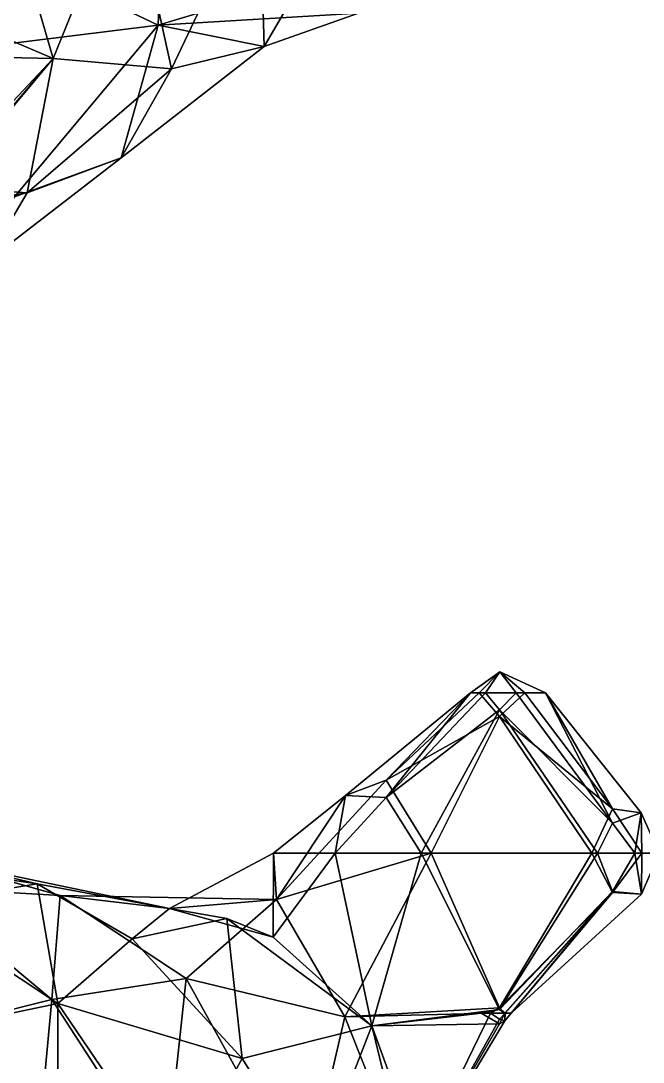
# Model space of a CAD drawing. Extents: x 290083 to 295691, y 4553739 to 4561622.
# Drawn here: x 294302.1 to 294371.4, y 4558937.1 to 4559053 of the extents above; entities that cross this region are included whole.
import ezdxf

# ---------------------------------------------------------------- set-up
doc = ezdxf.new("R2010")
doc.units = 0
doc.layers.add('Au_ppm_Pref_-_0_3', color=7, linetype='CONTINUOUS')

msp = doc.modelspace()

# ---------------------------------------------------------------- linework, layer by layer
at = {"layer": 'Au_ppm_Pref_-_0_3'}
for points in [[(294314.09, 4559069.43, 1895.64), (294300.32, 4559067.28, 1890.89), (294305.7, 4559048.78, 1894.06)], [(294317.97, 4559068.85, 1916.86), (294317.38, 4559052.49, 1911.97), (294304.96, 4559058.42, 1915.42)], [(294318.86, 4559047.62, 1899.96), (294314.09, 4559069.43, 1895.64), (294305.7, 4559048.78, 1894.06)], [(294314.09, 4559069.43, 1895.64), (294318.86, 4559047.62, 1899.96), (294328.66, 4559068.24, 1901.15)], [(294317.97, 4559068.85, 1916.86), (294330.16, 4559056.38, 1916.1), (294317.38, 4559052.49, 1911.97)], [(294340.62, 4559069.77, 1907.82), (294328.66, 4559068.24, 1901.15), (294329.18, 4559050.09, 1906.39)], [(294340.62, 4559069.77, 1907.82), (294329.18, 4559050.09, 1906.39), (294339.67, 4559053.82, 1912.46)], [(294328.66, 4559068.24, 1901.15), (294318.86, 4559047.62, 1899.96), (294329.18, 4559050.09, 1906.39)], [(294300.32, 4559067.28, 1890.89), (294292.36, 4559054.45, 1890.37), (294305.7, 4559048.78, 1894.06)], [(294292.52, 4559067.28, 1915.65), (294304.96, 4559058.42, 1915.42), (294292.5, 4559049.39, 1912.51)], [(294317.38, 4559052.49, 1911.97), (294292.5, 4559049.39, 1912.51), (294304.96, 4559058.42, 1915.42)], [(294330.16, 4559056.38, 1916.1), (294339.67, 4559053.82, 1912.46), (294317.38, 4559052.49, 1911.97)], [(294279.42, 4559049.33, 1894.12), (294305.7, 4559048.78, 1894.06), (294292.36, 4559054.45, 1890.37)], [(294317.38, 4559052.49, 1911.97), (294339.67, 4559053.82, 1912.46), (294329.18, 4559050.09, 1906.39)], [(294301.37, 4559033.39, 1910.97), (294292.5, 4559049.39, 1912.51), (294317.38, 4559052.49, 1911.97)], [(294313.27, 4559037.72, 1906.52), (294301.37, 4559033.39, 1910.97), (294317.38, 4559052.49, 1911.97)], [(294329.18, 4559050.09, 1906.39), (294313.27, 4559037.72, 1906.52), (294317.38, 4559052.49, 1911.97)], [(294292.92, 4559035.2, 1895.56), (294305.7, 4559048.78, 1894.06), (294279.42, 4559049.33, 1894.12)], [(294329.18, 4559050.09, 1906.39), (294318.86, 4559047.62, 1899.96), (294313.27, 4559037.72, 1906.52)], [(294293.74, 4559034.76, 1896.27), (294305.7, 4559048.78, 1894.06), (294292.92, 4559035.2, 1895.56)], [(294293.76, 4559034.49, 1896.44), (294305.7, 4559048.78, 1894.06), (294293.74, 4559034.76, 1896.27)], [(294293.76, 4559034.49, 1896.44), (294302.81, 4559033.82, 1901.71), (294305.7, 4559048.78, 1894.06)], [(294318.86, 4559047.62, 1899.96), (294305.7, 4559048.78, 1894.06), (294302.81, 4559033.82, 1901.71)], [(294313.27, 4559037.72, 1906.52), (294318.86, 4559047.62, 1899.96), (294302.81, 4559033.82, 1901.71)], [(294301.37, 4559033.39, 1910.97), (294313.27, 4559037.72, 1906.52), (294298.22, 4559026.16, 1905.55)], [(294298.22, 4559026.16, 1905.55), (294313.27, 4559037.72, 1906.52), (294302.81, 4559033.82, 1901.71)], [(294293.76, 4559034.49, 1896.44), (294280.71, 4559030.3, 1899.8), (294302.81, 4559033.82, 1901.71)], [(294298.22, 4559026.16, 1905.55), (294302.81, 4559033.82, 1901.71), (294280.71, 4559030.3, 1899.8)], [(294352.12, 4558978.19, 1775.86), (294355.42, 4558980.52, 1775.9), (294353.1, 4558978.19, 1776.92)], [(294352.12, 4558978.19, 1775.86), (294353.82, 4558978.19, 1775.13), (294355.42, 4558980.52, 1775.9)], [(294358.2, 4558978.19, 1777.2), (294353.1, 4558978.19, 1776.92), (294355.42, 4558980.52, 1775.9)], [(294353.82, 4558978.19, 1775.13), (294357.23, 4558978.19, 1774.98), (294355.42, 4558980.52, 1775.9)], [(294355.42, 4558980.52, 1775.9), (294360.5, 4558978.19, 1775.86), (294358.2, 4558978.19, 1777.2)], [(294360.5, 4558978.19, 1775.86), (294355.42, 4558980.52, 1775.9), (294357.23, 4558978.19, 1774.98)], [(294342.76, 4558968.47, 1778.56), (294338.22, 4558966.79, 1775.86), (294352.12, 4558978.19, 1775.86)], [(294342.76, 4558966.57, 1773.79), (294352.12, 4558978.19, 1775.86), (294338.22, 4558966.79, 1775.86)], [(294342.76, 4558968.47, 1778.56), (294353.1, 4558978.19, 1776.92), (294355.35, 4558975.58, 1776.73)], [(294342.76, 4558968.47, 1778.56), (294352.12, 4558978.19, 1775.86), (294353.1, 4558978.19, 1776.92)], [(294342.76, 4558966.57, 1773.79), (294355.35, 4558976.32, 1775.24), (294353.82, 4558978.19, 1775.13)], [(294342.76, 4558966.57, 1773.79), (294353.82, 4558978.19, 1775.13), (294352.12, 4558978.19, 1775.86)], [(294355.35, 4558975.58, 1776.73), (294353.1, 4558978.19, 1776.92), (294358.2, 4558978.19, 1777.2)], [(294355.35, 4558976.32, 1775.24), (294357.23, 4558978.19, 1774.98), (294353.82, 4558978.19, 1775.13)], [(294355.35, 4558976.32, 1775.24), (294367.95, 4558963.68, 1774.75), (294357.23, 4558978.19, 1774.98)], [(294367.95, 4558965.29, 1777.5), (294355.35, 4558975.58, 1776.73), (294358.2, 4558978.19, 1777.2)], [(294367.95, 4558963.68, 1774.75), (294360.5, 4558978.19, 1775.86), (294357.23, 4558978.19, 1774.98)], [(294367.95, 4558965.29, 1777.5), (294358.2, 4558978.19, 1777.2), (294360.5, 4558978.19, 1775.86)], [(294367.95, 4558965.29, 1777.5), (294360.5, 4558978.19, 1775.86), (294371.12, 4558964.85, 1775.86)], [(294367.95, 4558963.68, 1774.75), (294371.12, 4558964.85, 1775.86), (294360.5, 4558978.19, 1775.86)], [(294342.76, 4558966.57, 1773.79), (294346.66, 4558960.37, 1774.02), (294355.35, 4558976.32, 1775.24)], [(294346.66, 4558960.37, 1774.02), (294366.28, 4558960.37, 1775.07), (294355.35, 4558976.32, 1775.24)], [(294355.35, 4558976.32, 1775.24), (294366.28, 4558960.37, 1775.07), (294367.95, 4558963.68, 1774.75)], [(294342.76, 4558968.47, 1778.56), (294355.35, 4558975.58, 1776.73), (294347.75, 4558960.37, 1778.21)], [(294347.75, 4558960.37, 1778.21), (294355.35, 4558975.58, 1776.73), (294365.64, 4558960.37, 1776.95)], [(294367.95, 4558965.29, 1777.5), (294365.64, 4558960.37, 1776.95), (294355.35, 4558975.58, 1776.73)], [(294330.54, 4558955.19, 1779.89), (294342.76, 4558968.47, 1778.56), (294347.75, 4558960.37, 1778.21)], [(294330.54, 4558955.19, 1779.89), (294338.22, 4558966.79, 1775.86), (294342.76, 4558968.47, 1778.56)], [(294337.07, 4558960.37, 1773.18), (294338.22, 4558966.79, 1775.86), (294330.2, 4558960.37, 1775.86)], [(294330.2, 4558960.37, 1775.86), (294338.22, 4558966.79, 1775.86), (294330.54, 4558955.19, 1779.89)], [(294337.07, 4558960.37, 1773.18), (294342.76, 4558966.57, 1773.79), (294338.22, 4558966.79, 1775.86)], [(294337.07, 4558960.37, 1773.18), (294346.66, 4558960.37, 1774.02), (294342.76, 4558966.57, 1773.79)], [(294371.22, 4558960.37, 1777.4), (294365.64, 4558960.37, 1776.95), (294367.95, 4558965.29, 1777.5)], [(294371.12, 4558964.85, 1775.86), (294371.22, 4558960.37, 1777.4), (294367.95, 4558965.29, 1777.5)], [(294371.12, 4558964.85, 1775.86), (294367.95, 4558963.68, 1774.75), (294370.42, 4558960.37, 1774.7)], [(294373.13, 4558960.37, 1775.86), (294371.12, 4558964.85, 1775.86), (294370.42, 4558960.37, 1774.7)], [(294371.12, 4558964.85, 1775.86), (294373.13, 4558960.37, 1775.86), (294371.22, 4558960.37, 1777.4)], [(294366.28, 4558960.37, 1775.07), (294370.42, 4558960.37, 1774.7), (294367.95, 4558963.68, 1774.75)], [(294290.52, 4558956.58, 1787.34), (294282.43, 4558962.43, 1782.35), (294306.46, 4558955.64, 1781.45)], [(294306.46, 4558955.64, 1781.45), (294282.43, 4558962.43, 1782.35), (294291.56, 4558959.83, 1776.16)], [(294291.56, 4558959.83, 1776.16), (294279.98, 4558960.46, 1769.93), (294303.91, 4558956.94, 1770.57)], [(294303.91, 4558956.94, 1770.57), (294279.98, 4558960.46, 1769.93), (294289.62, 4558954.61, 1764.61)], [(294330.16, 4558951.02, 1773.04), (294330.2, 4558960.37, 1775.86), (294318.64, 4558954.21, 1775.93)], [(294318.64, 4558954.21, 1775.93), (294330.2, 4558960.37, 1775.86), (294330.54, 4558955.19, 1779.89)], [(294337.07, 4558960.37, 1773.18), (294330.16, 4558951.02, 1773.04), (294341.17, 4558941.16, 1770.96)], [(294330.16, 4558951.02, 1773.04), (294337.07, 4558960.37, 1773.18), (294330.2, 4558960.37, 1775.86)], [(294338.15, 4558942.14, 1780.67), (294330.54, 4558955.19, 1779.89), (294347.75, 4558960.37, 1778.21)], [(294337.07, 4558960.37, 1773.18), (294341.17, 4558941.16, 1770.96), (294346.66, 4558960.37, 1774.02)], [(294338.15, 4558942.14, 1780.67), (294347.75, 4558960.37, 1778.21), (294355.35, 4558943.17, 1776.06)], [(294341.17, 4558941.16, 1770.96), (294355.35, 4558942.98, 1775.72), (294346.66, 4558960.37, 1774.02)], [(294346.66, 4558960.37, 1774.02), (294355.35, 4558942.98, 1775.72), (294366.28, 4558960.37, 1775.07)], [(294347.75, 4558960.37, 1778.21), (294365.64, 4558960.37, 1776.95), (294355.35, 4558943.17, 1776.06)], [(294355.35, 4558942.98, 1775.72), (294367.95, 4558956.09, 1774.43), (294366.28, 4558960.37, 1775.07)], [(294355.35, 4558943.17, 1776.06), (294365.64, 4558960.37, 1776.95), (294367.95, 4558955.97, 1777.33)], [(294367.95, 4558955.97, 1777.33), (294365.64, 4558960.37, 1776.95), (294371.22, 4558960.37, 1777.4)], [(294366.28, 4558960.37, 1775.07), (294367.95, 4558956.09, 1774.43), (294370.42, 4558960.37, 1774.7)], [(294367.95, 4558956.09, 1774.43), (294371.18, 4558955.81, 1775.86), (294370.42, 4558960.37, 1774.7)], [(294371.18, 4558955.81, 1775.86), (294367.95, 4558955.97, 1777.33), (294371.22, 4558960.37, 1777.4)], [(294371.18, 4558955.81, 1775.86), (294373.13, 4558960.37, 1775.86), (294370.42, 4558960.37, 1774.7)], [(294373.13, 4558960.37, 1775.86), (294371.18, 4558955.81, 1775.86), (294371.22, 4558960.37, 1777.4)], [(294306.46, 4558955.64, 1781.45), (294291.56, 4558959.83, 1776.16), (294318.64, 4558954.21, 1775.93)], [(294291.56, 4558959.83, 1776.16), (294303.91, 4558956.94, 1770.57), (294318.64, 4558954.21, 1775.93)], [(294303.91, 4558956.94, 1770.57), (294289.62, 4558954.61, 1764.61), (294306.2, 4558943.64, 1763.29)], [(294290.6, 4558940.33, 1792.1), (294290.52, 4558956.58, 1787.34), (294305.53, 4558944.09, 1788.28)], [(294290.52, 4558956.58, 1787.34), (294306.46, 4558955.64, 1781.45), (294305.53, 4558944.09, 1788.28)], [(294303.91, 4558956.94, 1770.57), (294306.2, 4558943.64, 1763.29), (294314.47, 4558950.84, 1768.61)], [(294318.64, 4558954.21, 1775.93), (294303.91, 4558956.94, 1770.57), (294314.47, 4558950.84, 1768.61)], [(294320.5, 4558946.41, 1784.47), (294305.53, 4558944.09, 1788.28), (294306.46, 4558955.64, 1781.45)], [(294306.46, 4558955.64, 1781.45), (294330.54, 4558955.19, 1779.89), (294320.5, 4558946.41, 1784.47)], [(294306.46, 4558955.64, 1781.45), (294318.64, 4558954.21, 1775.93), (294330.54, 4558955.19, 1779.89)], [(294355.35, 4558942.98, 1775.72), (294355.96, 4558942.56, 1775.57), (294367.95, 4558956.09, 1774.43)], [(294355.35, 4558943.17, 1776.06), (294367.95, 4558955.97, 1777.33), (294355.98, 4558942.56, 1776.15)], [(294356.66, 4558942.56, 1775.86), (294367.95, 4558956.09, 1774.43), (294355.96, 4558942.56, 1775.57)], [(294356.66, 4558942.56, 1775.86), (294355.98, 4558942.56, 1776.15), (294367.95, 4558955.97, 1777.33)], [(294356.66, 4558942.56, 1775.86), (294371.18, 4558955.81, 1775.86), (294367.95, 4558956.09, 1774.43)], [(294356.66, 4558942.56, 1775.86), (294367.95, 4558955.97, 1777.33), (294371.18, 4558955.81, 1775.86)], [(294289.62, 4558954.61, 1764.61), (294290.42, 4558940.33, 1759.7), (294306.2, 4558943.64, 1763.29)], [(294325.02, 4558953.11, 1769.92), (294318.64, 4558954.21, 1775.93), (294314.47, 4558950.84, 1768.61)], [(294325.02, 4558953.11, 1769.92), (294330.16, 4558951.02, 1773.04), (294318.64, 4558954.21, 1775.93)], [(294338.15, 4558942.14, 1780.67), (294320.5, 4558946.41, 1784.47), (294330.54, 4558955.19, 1779.89)], [(294325.02, 4558953.11, 1769.92), (294314.47, 4558950.84, 1768.61), (294326.73, 4558937.52, 1765.43)], [(294330.16, 4558951.02, 1773.04), (294325.02, 4558953.11, 1769.92), (294341.17, 4558941.16, 1770.96)], [(294325.02, 4558953.11, 1769.92), (294326.73, 4558937.52, 1765.43), (294341.17, 4558941.16, 1770.96)], [(294314.47, 4558950.84, 1768.61), (294306.2, 4558943.64, 1763.29), (294326.73, 4558937.52, 1765.43)], [(294305.53, 4558944.09, 1788.28), (294320.5, 4558946.41, 1784.47), (294318.14, 4558924.6, 1788.04)], [(294320.5, 4558946.41, 1784.47), (294333.62, 4558922.66, 1782.88), (294318.14, 4558924.6, 1788.04)], [(294338.15, 4558942.14, 1780.67), (294333.62, 4558922.66, 1782.88), (294320.5, 4558946.41, 1784.47)], [(294290.6, 4558940.33, 1792.1), (294305.53, 4558944.09, 1788.28), (294303.4, 4558921, 1791.7)], [(294303.4, 4558921, 1791.7), (294305.53, 4558944.09, 1788.28), (294318.14, 4558924.6, 1788.04)], [(294290.42, 4558940.33, 1759.7), (294306.16, 4558922.94, 1759.93), (294306.2, 4558943.64, 1763.29)], [(294319.37, 4558924.23, 1761.38), (294306.2, 4558943.64, 1763.29), (294306.16, 4558922.94, 1759.93)], [(294326.73, 4558937.52, 1765.43), (294306.2, 4558943.64, 1763.29), (294319.37, 4558924.23, 1761.38)], [(294338.15, 4558942.14, 1780.67), (294355.35, 4558943.17, 1776.06), (294354.37, 4558942.56, 1776.32)], [(294354.37, 4558942.56, 1776.32), (294345.36, 4558924.02, 1776.39), (294338.15, 4558942.14, 1780.67)], [(294341.17, 4558941.16, 1770.96), (294353.31, 4558942.56, 1774.89), (294355.35, 4558942.98, 1775.72)], [(294341.17, 4558941.16, 1770.96), (294355.35, 4558941.36, 1775.46), (294353.31, 4558942.56, 1774.89)], [(294354.37, 4558942.56, 1776.32), (294355.35, 4558941.88, 1776.08), (294345.36, 4558924.02, 1776.39)], [(294353.31, 4558942.56, 1774.89), (294355.96, 4558942.56, 1775.57), (294355.35, 4558942.98, 1775.72)], [(294353.31, 4558942.56, 1774.89), (294355.35, 4558941.36, 1775.46), (294355.96, 4558942.56, 1775.57)], [(294354.37, 4558942.56, 1776.32), (294355.35, 4558943.17, 1776.06), (294355.98, 4558942.56, 1776.15)], [(294354.37, 4558942.56, 1776.32), (294355.98, 4558942.56, 1776.15), (294355.35, 4558941.88, 1776.08)], [(294355.35, 4558941.36, 1775.46), (294355.96, 4558941.71, 1775.86), (294355.96, 4558942.56, 1775.57)], [(294355.96, 4558941.71, 1775.86), (294355.35, 4558941.88, 1776.08), (294355.98, 4558942.56, 1776.15)], [(294356.66, 4558942.56, 1775.86), (294355.96, 4558941.71, 1775.86), (294355.98, 4558942.56, 1776.15)], [(294355.96, 4558941.71, 1775.86), (294356.66, 4558942.56, 1775.86), (294355.96, 4558942.56, 1775.57)], [(294338.15, 4558942.14, 1780.67), (294345.36, 4558924.02, 1776.39), (294333.62, 4558922.66, 1782.88)], [(294355.96, 4558941.71, 1775.86), (294345.36, 4558924.02, 1776.39), (294355.35, 4558941.88, 1776.08)], [(294355.35, 4558941.36, 1775.46), (294345.36, 4558924.02, 1776.39), (294355.96, 4558941.71, 1775.86)], [(294290.6, 4558940.33, 1792.1), (294303.4, 4558921, 1791.7), (294279.87, 4558924.63, 1791.46)], [(294279.87, 4558924.43, 1760.2), (294306.16, 4558922.94, 1759.93), (294290.42, 4558940.33, 1759.7)], [(294326.73, 4558937.52, 1765.43), (294334.76, 4558924.74, 1765.07), (294341.17, 4558941.16, 1770.96)], [(294341.17, 4558941.16, 1770.96), (294334.76, 4558924.74, 1765.07), (294347.13, 4558924.74, 1769.92)], [(294341.17, 4558941.16, 1770.96), (294345.36, 4558924.02, 1776.39), (294355.35, 4558941.36, 1775.46)], [(294341.17, 4558941.16, 1770.96), (294347.13, 4558924.74, 1769.92), (294345.36, 4558924.02, 1776.39)], [(294326.73, 4558937.52, 1765.43), (294319.37, 4558924.23, 1761.38), (294334.76, 4558924.74, 1765.07)]]:
    msp.add_3dface(points, dxfattribs=at)

doc.saveas('drawing.dxf')
